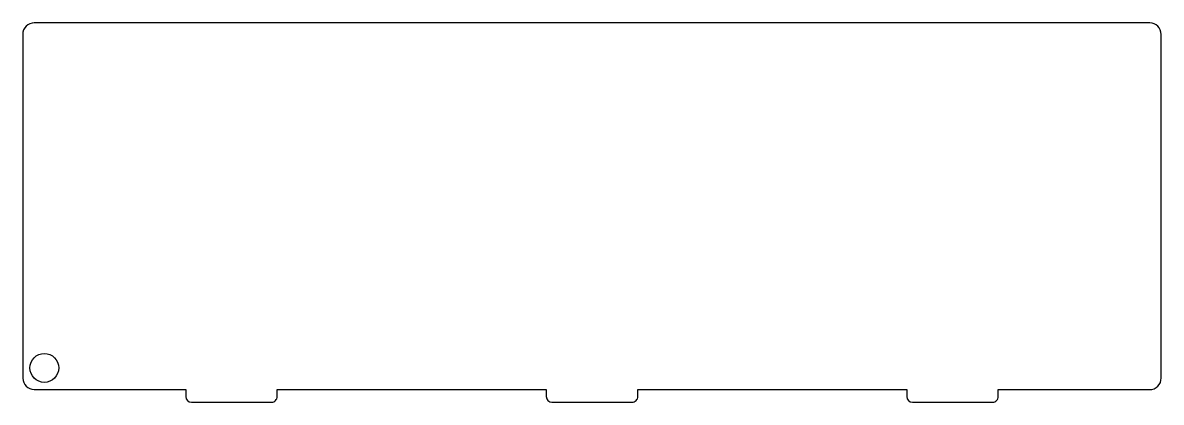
# Model space of a CAD drawing. Header units: inches. Extents: x 0 to 6.22, y 0 to 2.07.
import ezdxf

# ---------------------------------------------------------------- set-up
doc = ezdxf.new("R2010")
doc.units = ezdxf.units.IN
doc.header["$MEASUREMENT"] = 0

msp = doc.modelspace()

# ---------------------------------------------------------------- linework, layer by layer
for p, q in [((6.1533, 2.069), (0.063, 2.069)), ((0, 2.006), (0, 0.1319)), ((6.2163, 0.1319), (6.2163, 2.006)), ((0.063, 0.0689), (0.8897, 0.0689)), ((0.8897, 0.0689), (0.8897, 0.0312)), ((1.3897, 0.0312), (1.3897, 0.0689)), ((1.3897, 0.0689), (2.8582, 0.0689)), ((2.8582, 0.0689), (2.8582, 0.0312)), ((3.3582, 0.0312), (3.3582, 0.0689)), ((3.3582, 0.0689), (4.8267, 0.0689)), ((4.8267, 0.0689), (4.8267, 0.0312)), ((5.3267, 0.0312), (5.3267, 0.0689)), ((5.3267, 0.0689), (6.1533, 0.0689)), ((0.9209, 0), (1.3585, 0)), ((2.8894, 0), (3.327, 0)), ((4.8579, 0), (5.2955, 0))]:
    msp.add_line(p, q)
msp.add_circle((0.118, 0.187), 0.0787)
for centre, radius, start, end in [((0.063, 2.006), 0.063, 90, 180.00001), ((6.1533, 2.006), 0.063, 0, 90), ((0.063, 0.1319), 0.063, 180.00001, 270), ((6.1533, 0.1319), 0.063, 270, 0.00001), ((0.9209, 0.0312), 0.0312, 180.00001, 270), ((1.3585, 0.0312), 0.0312, 270, 0.00001), ((2.8894, 0.0312), 0.0312, 180.00001, 270), ((3.327, 0.0312), 0.0312, 270, 0.00001), ((4.8579, 0.0312), 0.0312, 180.00001, 270), ((5.2955, 0.0312), 0.0312, 270, 0.00001)]:
    msp.add_arc(centre, radius, start, end)

doc.saveas('drawing.dxf')
